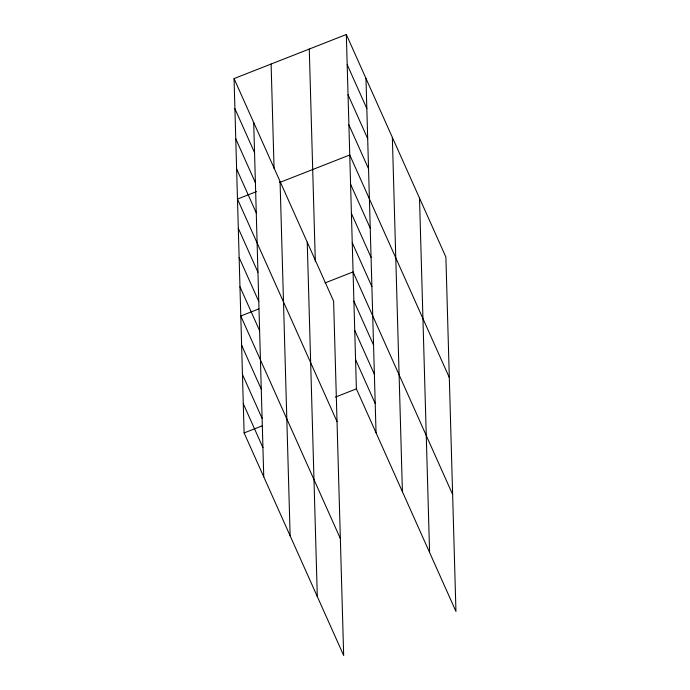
<?xml version="1.0" encoding="UTF-8"?>
<svg xmlns="http://www.w3.org/2000/svg" width="690" height="690" viewBox="0 0 690 690"><rect width="100%" height="100%" fill="white"/><g stroke="black" fill="none" stroke-linecap="round" stroke-linejoin="round"><path stroke-width="1.03" d="M234.048 78.582L333.606 301.142L343.672 655.5L244.113 432.94L234.048 78.582L346.328 34.5L445.887 257.06L455.952 611.418L356.394 388.858L346.328 34.5M256.499 191.596L237.472 199.065L337.031 421.625M279.416 182.591L349.752 154.983L449.311 377.542M258.819 308.922L240.793 316.003L340.351 538.562M325.033 282.926L353.073 271.92L452.631 494.48M244.113 432.94L262.14 425.859M335.366 397.112L356.394 388.858M347.182 64.619L366.83 108.546M348.036 94.737L367.692 138.664M348.899 124.864L368.546 168.791M350.58 184.213L370.228 228.14M351.408 213.452L371.065 257.379M352.245 242.682L371.893 286.609M353.901 301.151L373.557 345.078M354.738 330.389L374.385 374.316M355.566 359.619L375.213 403.547M234.902 108.701L254.55 152.628M235.756 138.819L255.412 182.746M236.618 168.947L256.266 212.874M238.3 228.295L257.948 272.222M239.128 257.534L258.785 301.461M239.965 286.764L259.613 330.691M241.621 345.233L261.277 389.16M242.457 374.472L262.105 418.399M243.285 403.702L262.933 447.629M419.511 198.116L429.585 552.466M392.351 137.379L402.417 491.737M365.976 78.427L376.041 432.785M309.275 49.05L315.313 261.406M307.24 242.19L317.305 596.548M280.071 181.461L290.136 535.82M271.101 64.032L274.068 168.377M253.696 122.51L263.761 476.868"/></g></svg>
